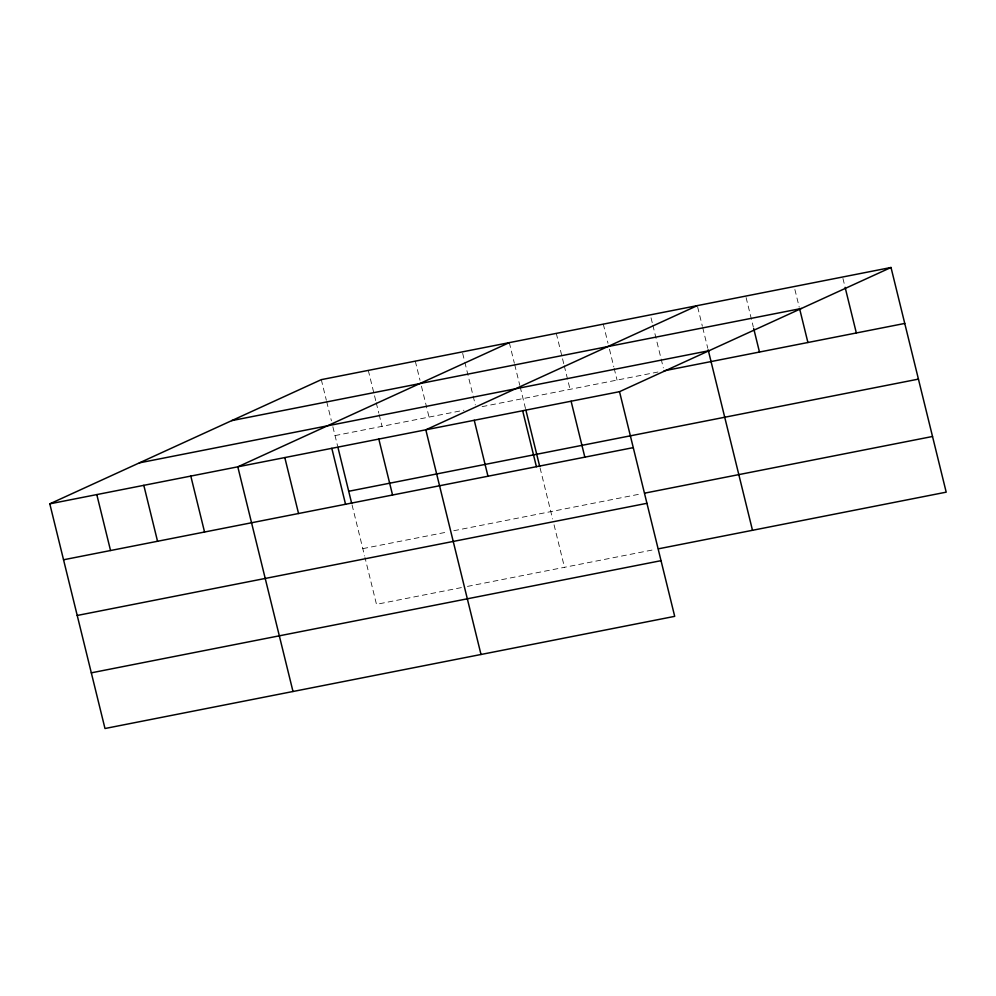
<?xml version="1.0" encoding="UTF-8"?>
<svg xmlns="http://www.w3.org/2000/svg" width="996" height="996" viewBox="0 0 996 996"><rect width="100%" height="100%" fill="white"/><g stroke="black" fill="none" stroke-linecap="round" stroke-linejoin="round"><path stroke-width="0.75" stroke-dasharray="4.98 3.74" d="M335.03 435.588L463.912 410.228M482.101 406.642L657.983 372.018M362.805 548.634L447.714 531.926M453.778 530.731L641.785 493.717M461.385 587.603L376.476 604.323L364.959 557.436M467.448 586.407L655.455 549.394M842.952 278.494L844.757 285.852M794.883 289.5L799.228 307.166M746.104 297.567L753.325 327.012M697.673 307.092L702.367 326.24M702.728 327.709L707.795 348.314M651.035 317.824L652.48 323.712M652.841 325.182L663.324 367.873M603.302 324.123L608.008 343.271M609.452 349.16L613.797 366.827M614.159 368.296L617.047 380.074M556.303 333.386L563.898 364.299M564.259 365.769L570.048 389.324M509.305 342.636L514.359 363.241M514.72 364.723L519.788 385.328M520.149 386.797L525.564 408.833M540.056 467.846L552.606 518.953M554.05 524.817L564.483 567.309M462.667 353.356L464.472 360.726M464.833 362.195L472.789 394.578M473.15 396.059L475.316 404.886M415.295 361.137L420.001 380.285M421.445 386.174L429.039 417.087M368.296 370.388L375.89 401.313M376.251 402.782L378.779 413.091M379.14 414.56L382.041 426.338M321.297 379.65L326.352 400.255M326.713 401.737L331.419 420.872M332.863 426.761L337.557 445.847M352.049 504.86L364.598 555.967"/><path stroke-width="1.49" d="M891.009 267.488L619.524 391.677L674.703 616.35L104.991 728.512L49.8 503.839L321.297 379.65L891.009 267.488L946.2 492.161L658.493 548.808M509.305 342.636L237.807 466.825L292.998 691.498M697.312 305.623L425.815 429.811L481.006 654.484M231.707 420.623L801.419 308.474M139.39 462.854L709.115 350.692M664.046 370.823L904.754 323.439M49.8 503.839L619.524 391.677M348.712 491.277L918.437 379.115M63.545 559.777L633.257 447.627M644.81 493.12L932.517 436.485M77.215 615.466L646.939 503.304M91.308 672.835L661.033 560.673M845.118 287.334L856.336 332.963M799.589 308.636L807.905 342.5M753.686 328.481L759.475 352.036M708.156 349.795L752.49 530.295M571.094 401.214L584.839 457.164M525.925 410.302L539.683 466.34M522.663 410.75L536.408 466.688M474.245 420.275L487.978 476.225M378.816 439.062L392.561 495.012M337.918 447.316L351.675 503.354M331.817 448.325L345.55 504.262M284.806 457.575L298.551 513.513M190.809 476.076L204.554 532.026M143.81 485.326L157.542 541.276M96.799 494.589L110.544 550.527"/></g></svg>
